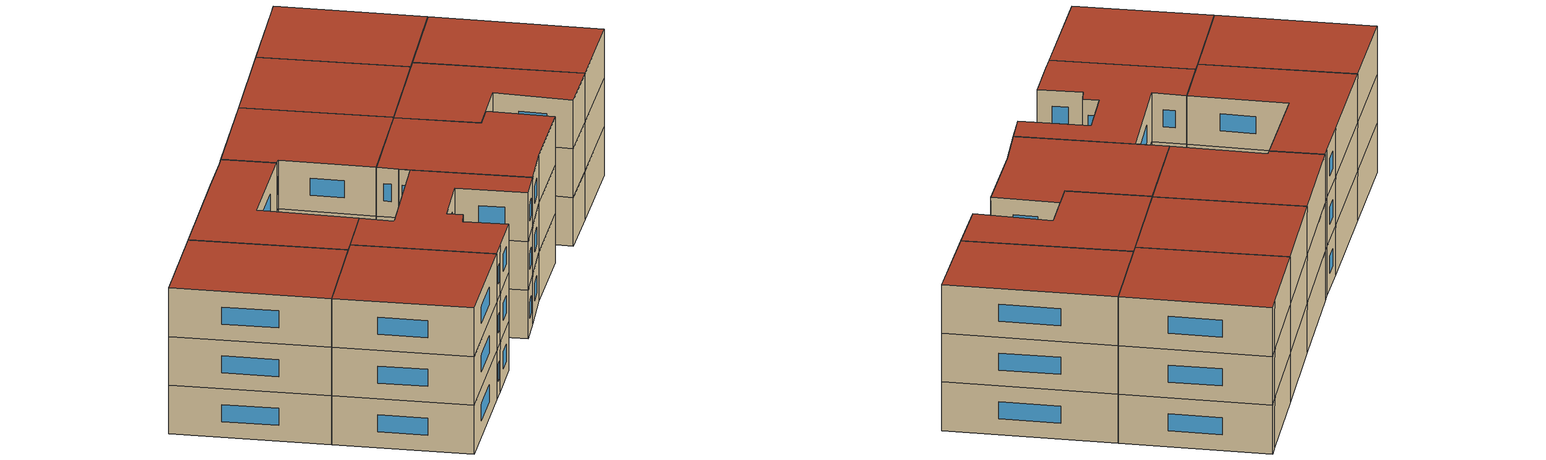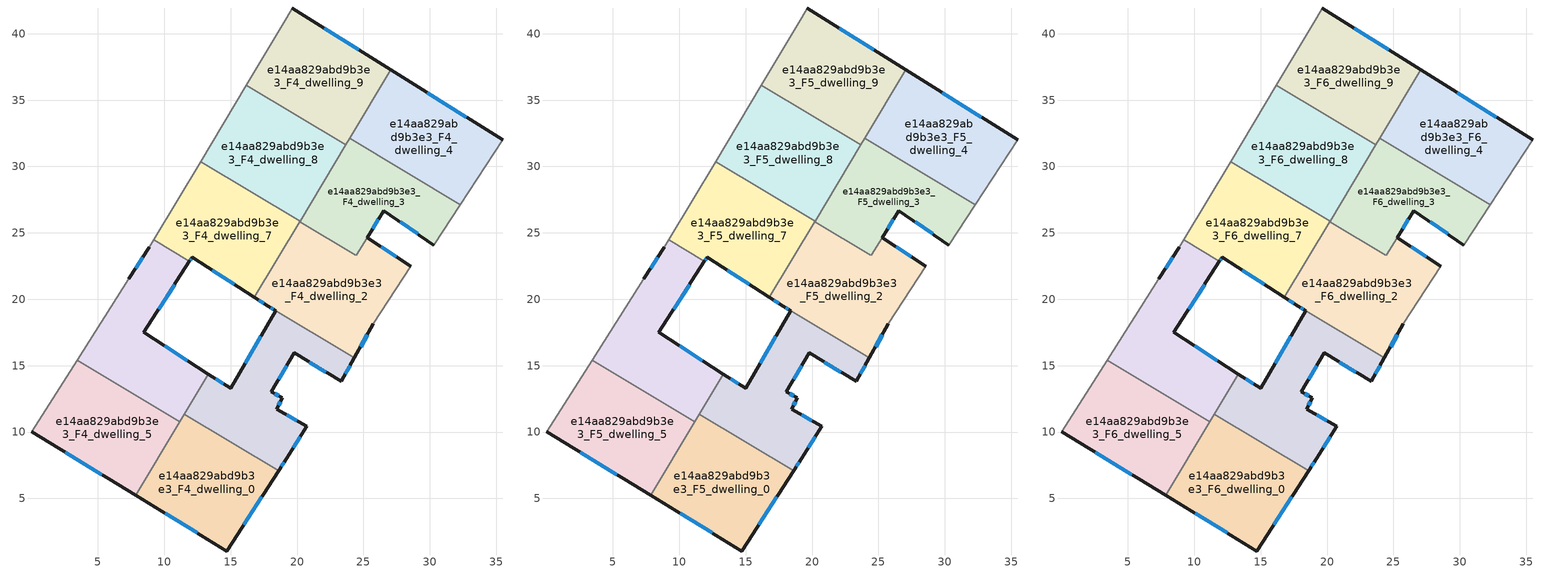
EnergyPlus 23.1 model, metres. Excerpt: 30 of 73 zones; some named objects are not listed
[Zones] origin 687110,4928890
e14aa829abd9b3e3_F4_dwelling_0
 floor to e14aa829abd9b3e3_F3_dwelling_0 (EU_floor_Construction): 18.62,7.1 14.7,1.04 7.85,5.23 11.52,11.35 z12
 wall outside (EU_wall_Construction): 7.85,5.23 14.7,1.04 18.62,7.1 z12:15
 wall to e14aa829abd9b3e3_F4_dwelling_1 (EU_wall_Construction): 18.62,7.1 11.52,11.35 z12:15
 wall to e14aa829abd9b3e3_F4_dwelling_5 (EU_wall_Construction): 11.17,10.78 7.85,5.23 z12:15
 wall to e14aa829abd9b3e3_F4_dwelling_6 (EU_wall_Construction): 11.52,11.35 11.17,10.78 z12:15
 window (EU_Window_Construction): 15.98,3.01 17.35,5.13 / 10.08,3.87 12.48,2.4 z12.98:14.02
e14aa829abd9b3e3_F4_dwelling_1
 floor to e14aa829abd9b3e3_F3_dwelling_1 (EU_floor_Construction): 24.32,15.59 23.32,13.81 19.78,15.96 18.06,13.04 18.89,12.58 18.47,11.72 20.72,10.43 19.22,8.04 18.62,7.1 11.52,11.35 13.32,14.36 14.99,13.28 18.39,19.12 17.85,19.47 z12
 wall outside (EU_wall_Construction): 18.62,7.1 19.22,8.04 20.72,10.43 18.47,11.72 18.89,12.58 18.06,13.04 19.78,15.96 23.32,13.81 24.32,15.59 / 17.85,19.47 18.39,19.12 14.99,13.28 13.32,14.36 z12:15
 wall to e14aa829abd9b3e3_F4_dwelling_2 (EU_wall_Construction): 24.32,15.59 17.85,19.47 z12:15
 wall to e14aa829abd9b3e3_F4_dwelling_6 (EU_wall_Construction): 13.32,14.36 11.52,11.35 z12:15
 window (EU_Window_Construction): 18.62,12.73 18.32,12.89 / 18.61,12 18.75,12.3 / 19.99,10.85 19.21,11.3 / 19.71,8.82 20.24,9.65 / 18.82,7.41 19.03,7.73 / 14.45,13.63 13.86,14.01 / 17.28,17.22 16.1,15.18 / 18.02,19.35 18.21,19.23 / 23.65,14.39 24,15.01 / 20.93,15.26 22.17,14.51 / 18.61,13.99 19.22,15.01 z12.98:14.02
e14aa829abd9b3e3_F4_dwelling_2
 floor to e14aa829abd9b3e3_F3_dwelling_2 (EU_floor_Construction): 28.56,22.49 25.74,18.15 24.32,15.59 17.85,19.47 16.79,20.15 20.2,25.84 24.44,23.3 25.28,24.64 z12
 wall outside (EU_wall_Construction): 28.56,22.49 25.28,24.64 / 24.32,15.59 25.74,18.15 / 16.79,20.15 17.85,19.47 z12:15
 wall adiabatic (EU_wall_Construction): 25.74,18.15 28.56,22.49 z12:15
 wall to e14aa829abd9b3e3_F4_dwelling_7 (EU_wall_Construction): 20.2,25.84 16.79,20.15 z12:15
 wall to e14aa829abd9b3e3_F4_dwelling_3 (EU_wall_Construction): 25.28,24.64 24.44,23.3 20.2,25.84 z12:15
 window (EU_Window_Construction): 27.49,23.19 26.34,23.94 / 24.78,16.42 25.28,17.32 / 17.13,19.93 17.5,19.69 z12.98:14.02
e14aa829abd9b3e3_F4_dwelling_3
 floor to e14aa829abd9b3e3_F3_dwelling_3 (EU_floor_Construction): 32.3,27.11 30.31,24.08 26.55,26.68 24.44,23.3 20.2,25.84 23.95,32.11 z12
 wall outside (EU_wall_Construction): 25.27,24.64 26.55,26.68 30.31,24.08 z12:15
 wall adiabatic (EU_wall_Construction): 30.31,24.08 32.3,27.11 z12:15
 wall to e14aa829abd9b3e3_F4_dwelling_8 (EU_wall_Construction): 23.66,31.63 20.22,25.88 z12:15
 wall to e14aa829abd9b3e3_F4_dwelling_4 (EU_wall_Construction): 32.3,27.11 23.95,32.11 z12:15
 wall to e14aa829abd9b3e3_F4_dwelling_7 (EU_wall_Construction): 20.22,25.88 20.2,25.84 z12:15
 wall to e14aa829abd9b3e3_F4_dwelling_9 (EU_wall_Construction): 23.95,32.11 23.66,31.63 z12:15
 window (EU_Window_Construction): 27.77,25.83 29.08,24.92 / 25.69,25.3 26.13,26.02 z12.98:14.02
e14aa829abd9b3e3_F4_dwelling_4
 floor to e14aa829abd9b3e3_F3_dwelling_4 (EU_floor_Construction): 35.51,32 32.3,27.11 23.95,32.11 27.06,37.29 z12
 wall outside (EU_wall_Construction): 35.51,32 27.06,37.29 z12:15
 wall adiabatic (EU_wall_Construction): 32.3,27.11 35.51,32 z12:15
 wall to e14aa829abd9b3e3_F4_dwelling_9 (EU_wall_Construction): 27.06,37.29 23.95,32.11 z12:15
 window (EU_Window_Construction): 32.76,33.72 29.81,35.57 z12.98:14.02
e14aa829abd9b3e3_F4_dwelling_5
 floor to e14aa829abd9b3e3_F3_dwelling_5 (EU_floor_Construction): 11.17,10.78 7.85,5.23 0.01,10.03 3.43,15.42 z12
 wall outside (EU_wall_Construction): 0.01,10.03 7.85,5.23 z12:15
 wall adiabatic (EU_wall_Construction): 3.43,15.42 0.01,10.03 z12:15
 wall to e14aa829abd9b3e3_F4_dwelling_6 (EU_wall_Construction): 11.17,10.78 3.43,15.42 z12:15
 window (EU_Window_Construction): 2.56,8.47 5.3,6.79 z12.98:14.02
e14aa829abd9b3e3_F4_dwelling_6
 floor to e14aa829abd9b3e3_F3_dwelling_6 (EU_floor_Construction): 11.9,22.84 8.45,17.51 13.32,14.36 11.17,10.78 3.43,15.42 7.33,21.55 8.86,23.92 9.19,24.46 z12
 wall outside (EU_wall_Construction): 13.32,14.36 8.45,17.51 11.9,22.84 / 8.86,23.92 7.33,21.55 z12:15
 wall to e14aa829abd9b3e3_F4_dwelling_7 (EU_wall_Construction): 11.9,22.84 9.19,24.46 z12:15
 wall adiabatic (EU_wall_Construction): 7.33,21.55 3.43,15.42 / 9.19,24.46 8.86,23.92 z12:15
 window (EU_Window_Construction): 9.57,19.24 10.78,21.11 / 11.74,15.39 10.04,16.49 / 8.37,23.15 7.83,22.32 z12.98:14.02
e14aa829abd9b3e3_F4_dwelling_7
 floor to e14aa829abd9b3e3_F3_dwelling_7 (EU_floor_Construction): 20.22,25.88 16.79,20.15 12.1,23.17 11.9,22.84 9.19,24.46 12.73,30.37 z12
 wall outside (EU_wall_Construction): 11.9,22.84 12.1,23.17 16.79,20.15 z12:15
 wall adiabatic (EU_wall_Construction): 12.73,30.37 9.19,24.46 z12:15
 wall to e14aa829abd9b3e3_F4_dwelling_8 (EU_wall_Construction): 20.22,25.88 12.73,30.37 z12:15
 window (EU_Window_Construction): 13.63,22.19 15.26,21.13 / 11.96,22.95 12.04,23.06 z12.98:14.02
e14aa829abd9b3e3_F4_dwelling_8
 floor to e14aa829abd9b3e3_F3_dwelling_8 (EU_floor_Construction): 23.66,31.63 20.22,25.88 12.73,30.37 16.17,36.12 z12
 wall adiabatic (EU_wall_Construction): 16.17,36.12 12.73,30.37 z12:15
 wall to e14aa829abd9b3e3_F4_dwelling_9 (EU_wall_Construction): 23.66,31.63 16.17,36.12 z12:15
e14aa829abd9b3e3_F4_dwelling_9
 floor to e14aa829abd9b3e3_F3_dwelling_9 (EU_floor_Construction): 27.06,37.29 23.66,31.63 16.17,36.12 19.2,41.2 19.66,41.94 z12
 wall outside (EU_wall_Construction): 27.06,37.29 19.66,41.94 z12:15
 wall adiabatic (EU_wall_Construction): 19.66,41.94 19.2,41.2 16.17,36.12 z12:15
 window (EU_Window_Construction): 24.65,38.8 22.06,40.43 z12.98:14.02
e14aa829abd9b3e3_F5_dwelling_0
 floor to e14aa829abd9b3e3_F4_dwelling_0 (EU_floor_Construction): 18.62,7.1 14.7,1.04 7.85,5.23 11.52,11.35 z15
 wall outside (EU_wall_Construction): 7.85,5.23 14.7,1.04 18.62,7.1 z15:18
 wall to e14aa829abd9b3e3_F5_dwelling_1 (EU_wall_Construction): 18.62,7.1 11.52,11.35 z15:18
 wall to e14aa829abd9b3e3_F5_dwelling_5 (EU_wall_Construction): 11.17,10.78 7.85,5.23 z15:18
 wall to e14aa829abd9b3e3_F5_dwelling_6 (EU_wall_Construction): 11.52,11.35 11.17,10.78 z15:18
 window (EU_Window_Construction): 15.98,3.01 17.35,5.13 / 10.08,3.87 12.48,2.4 z15.98:17.02
e14aa829abd9b3e3_F5_dwelling_1
 floor to e14aa829abd9b3e3_F4_dwelling_1 (EU_floor_Construction): 24.32,15.59 23.32,13.81 19.78,15.96 18.06,13.04 18.89,12.58 18.47,11.72 20.72,10.43 19.22,8.04 18.62,7.1 11.52,11.35 13.32,14.36 14.99,13.28 18.39,19.12 17.85,19.47 z15
 wall outside (EU_wall_Construction): 18.62,7.1 19.22,8.04 20.72,10.43 18.47,11.72 18.89,12.58 18.06,13.04 19.78,15.96 23.32,13.81 24.32,15.59 / 17.85,19.47 18.39,19.12 14.99,13.28 13.32,14.36 z15:18
 wall to e14aa829abd9b3e3_F5_dwelling_2 (EU_wall_Construction): 24.32,15.59 17.85,19.47 z15:18
 wall to e14aa829abd9b3e3_F5_dwelling_6 (EU_wall_Construction): 13.32,14.36 11.52,11.35 z15:18
 window (EU_Window_Construction): 18.62,12.73 18.32,12.89 / 18.61,12 18.75,12.3 / 19.99,10.85 19.21,11.3 / 19.71,8.82 20.24,9.65 / 18.82,7.41 19.03,7.73 / 14.45,13.63 13.86,14.01 / 17.28,17.22 16.1,15.18 / 18.02,19.35 18.21,19.23 / 23.65,14.39 24,15.01 / 20.93,15.26 22.17,14.51 / 18.61,13.99 19.22,15.01 z15.98:17.02
e14aa829abd9b3e3_F5_dwelling_2
 floor to e14aa829abd9b3e3_F4_dwelling_2 (EU_floor_Construction): 28.56,22.49 25.74,18.15 24.32,15.59 17.85,19.47 16.79,20.15 20.2,25.84 24.44,23.3 25.28,24.64 z15
 wall outside (EU_wall_Construction): 28.56,22.49 25.28,24.64 / 24.32,15.59 25.74,18.15 / 16.79,20.15 17.85,19.47 z15:18
 wall adiabatic (EU_wall_Construction): 25.74,18.15 28.56,22.49 z15:18
 wall to e14aa829abd9b3e3_F5_dwelling_7 (EU_wall_Construction): 20.2,25.84 16.79,20.15 z15:18
 wall to e14aa829abd9b3e3_F5_dwelling_3 (EU_wall_Construction): 25.28,24.64 24.44,23.3 20.2,25.84 z15:18
 window (EU_Window_Construction): 27.49,23.19 26.34,23.94 / 24.78,16.42 25.28,17.32 / 17.13,19.93 17.5,19.69 z15.98:17.02
e14aa829abd9b3e3_F5_dwelling_3
 floor to e14aa829abd9b3e3_F4_dwelling_3 (EU_floor_Construction): 32.3,27.11 30.31,24.08 26.55,26.68 24.44,23.3 20.2,25.84 23.95,32.11 z15
 wall outside (EU_wall_Construction): 25.27,24.64 26.55,26.68 30.31,24.08 z15:18
 wall adiabatic (EU_wall_Construction): 30.31,24.08 32.3,27.11 z15:18
 wall to e14aa829abd9b3e3_F5_dwelling_8 (EU_wall_Construction): 23.66,31.63 20.22,25.88 z15:18
 wall to e14aa829abd9b3e3_F5_dwelling_4 (EU_wall_Construction): 32.3,27.11 23.95,32.11 z15:18
 wall to e14aa829abd9b3e3_F5_dwelling_7 (EU_wall_Construction): 20.22,25.88 20.2,25.84 z15:18
 wall to e14aa829abd9b3e3_F5_dwelling_9 (EU_wall_Construction): 23.95,32.11 23.66,31.63 z15:18
 window (EU_Window_Construction): 27.77,25.83 29.08,24.92 / 25.69,25.3 26.13,26.02 z15.98:17.02
e14aa829abd9b3e3_F5_dwelling_4
 floor to e14aa829abd9b3e3_F4_dwelling_4 (EU_floor_Construction): 35.51,32 32.3,27.11 23.95,32.11 27.06,37.29 z15
 wall outside (EU_wall_Construction): 35.51,32 27.06,37.29 z15:18
 wall adiabatic (EU_wall_Construction): 32.3,27.11 35.51,32 z15:18
 wall to e14aa829abd9b3e3_F5_dwelling_9 (EU_wall_Construction): 27.06,37.29 23.95,32.11 z15:18
 window (EU_Window_Construction): 32.76,33.72 29.81,35.57 z15.98:17.02
e14aa829abd9b3e3_F5_dwelling_5
 floor to e14aa829abd9b3e3_F4_dwelling_5 (EU_floor_Construction): 11.17,10.78 7.85,5.23 0.01,10.03 3.43,15.42 z15
 wall outside (EU_wall_Construction): 0.01,10.03 7.85,5.23 z15:18
 wall adiabatic (EU_wall_Construction): 3.43,15.42 0.01,10.03 z15:18
 wall to e14aa829abd9b3e3_F5_dwelling_6 (EU_wall_Construction): 11.17,10.78 3.43,15.42 z15:18
 window (EU_Window_Construction): 2.56,8.47 5.3,6.79 z15.98:17.02
e14aa829abd9b3e3_F5_dwelling_6
 floor to e14aa829abd9b3e3_F4_dwelling_6 (EU_floor_Construction): 11.9,22.84 8.45,17.51 13.32,14.36 11.17,10.78 3.43,15.42 7.33,21.55 8.86,23.92 9.19,24.46 z15
 wall outside (EU_wall_Construction): 13.32,14.36 8.45,17.51 11.9,22.84 / 8.86,23.92 7.33,21.55 z15:18
 wall to e14aa829abd9b3e3_F5_dwelling_7 (EU_wall_Construction): 11.9,22.84 9.19,24.46 z15:18
 wall adiabatic (EU_wall_Construction): 7.33,21.55 3.43,15.42 / 9.19,24.46 8.86,23.92 z15:18
 window (EU_Window_Construction): 9.57,19.24 10.78,21.11 / 11.74,15.39 10.04,16.49 / 8.37,23.15 7.83,22.32 z15.98:17.02
e14aa829abd9b3e3_F5_dwelling_7
 floor to e14aa829abd9b3e3_F4_dwelling_7 (EU_floor_Construction): 20.22,25.88 16.79,20.15 12.1,23.17 11.9,22.84 9.19,24.46 12.73,30.37 z15
 wall outside (EU_wall_Construction): 11.9,22.84 12.1,23.17 16.79,20.15 z15:18
 wall adiabatic (EU_wall_Construction): 12.73,30.37 9.19,24.46 z15:18
 wall to e14aa829abd9b3e3_F5_dwelling_8 (EU_wall_Construction): 20.22,25.88 12.73,30.37 z15:18
 window (EU_Window_Construction): 13.63,22.19 15.26,21.13 / 11.96,22.95 12.04,23.06 z15.98:17.02
e14aa829abd9b3e3_F5_dwelling_8
 floor to e14aa829abd9b3e3_F4_dwelling_8 (EU_floor_Construction): 23.66,31.63 20.22,25.88 12.73,30.37 16.17,36.12 z15
 wall adiabatic (EU_wall_Construction): 16.17,36.12 12.73,30.37 z15:18
 wall to e14aa829abd9b3e3_F5_dwelling_9 (EU_wall_Construction): 23.66,31.63 16.17,36.12 z15:18
e14aa829abd9b3e3_F5_dwelling_9
 floor to e14aa829abd9b3e3_F4_dwelling_9 (EU_floor_Construction): 27.06,37.29 23.66,31.63 16.17,36.12 19.2,41.2 19.66,41.94 z15
 wall outside (EU_wall_Construction): 27.06,37.29 19.66,41.94 z15:18
 wall adiabatic (EU_wall_Construction): 19.66,41.94 19.2,41.2 16.17,36.12 z15:18
 window (EU_Window_Construction): 24.65,38.8 22.06,40.43 z15.98:17.02
e14aa829abd9b3e3_F6_dwelling_0
 floor to e14aa829abd9b3e3_F5_dwelling_0 (EU_floor_Construction): 18.62,7.1 14.7,1.04 7.85,5.23 11.52,11.35 z18
 wall outside (EU_wall_Construction): 7.85,5.23 14.7,1.04 18.62,7.1 z18:21
 wall to e14aa829abd9b3e3_F6_dwelling_1 (EU_wall_Construction): 18.62,7.1 11.52,11.35 z18:21
 wall to e14aa829abd9b3e3_F6_dwelling_5 (EU_wall_Construction): 11.17,10.78 7.85,5.23 z18:21
 wall to e14aa829abd9b3e3_F6_dwelling_6 (EU_wall_Construction): 11.52,11.35 11.17,10.78 z18:21
 window (EU_Window_Construction): 15.98,3.01 17.35,5.13 / 10.08,3.87 12.48,2.4 z18.98:20.02
 roof outside (EU_roof_Construction): 14.7,1.04 18.62,7.1 11.52,11.35 7.85,5.23 z21
e14aa829abd9b3e3_F6_dwelling_1
 floor to e14aa829abd9b3e3_F5_dwelling_1 (EU_floor_Construction): 24.32,15.59 23.32,13.81 19.78,15.96 18.06,13.04 18.89,12.58 18.47,11.72 20.72,10.43 19.22,8.04 18.62,7.1 11.52,11.35 13.32,14.36 14.99,13.28 18.39,19.12 17.85,19.47 z18
 wall outside (EU_wall_Construction): 18.62,7.1 19.22,8.04 20.72,10.43 18.47,11.72 18.89,12.58 18.06,13.04 19.78,15.96 23.32,13.81 24.32,15.59 / 17.85,19.47 18.39,19.12 14.99,13.28 13.32,14.36 z18:21
 wall to e14aa829abd9b3e3_F6_dwelling_2 (EU_wall_Construction): 24.32,15.59 17.85,19.47 z18:21
 wall to e14aa829abd9b3e3_F6_dwelling_6 (EU_wall_Construction): 13.32,14.36 11.52,11.35 z18:21
 window (EU_Window_Construction): 18.62,12.73 18.32,12.89 / 18.61,12 18.75,12.3 / 19.99,10.85 19.21,11.3 / 19.71,8.82 20.24,9.65 / 18.82,7.41 19.03,7.73 / 14.45,13.63 13.86,14.01 / 17.28,17.22 16.1,15.18 / 18.02,19.35 18.21,19.23 / 23.65,14.39 24,15.01 / 20.93,15.26 22.17,14.51 / 18.61,13.99 19.22,15.01 z18.98:20.02
 roof outside (EU_roof_Construction): 20.72,10.43 18.47,11.72 18.89,12.58 18.06,13.04 19.78,15.96 23.32,13.81 24.32,15.59 17.85,19.47 18.39,19.12 14.99,13.28 13.32,14.36 11.52,11.35 18.62,7.1 19.22,8.04 z21
e14aa829abd9b3e3_F6_dwelling_2
 floor to e14aa829abd9b3e3_F5_dwelling_2 (EU_floor_Construction): 28.56,22.49 25.74,18.15 24.32,15.59 17.85,19.47 16.79,20.15 20.2,25.84 24.44,23.3 25.28,24.64 z18
 wall outside (EU_wall_Construction): 28.56,22.49 25.28,24.64 / 24.32,15.59 25.74,18.15 / 16.79,20.15 17.85,19.47 z18:21
 wall adiabatic (EU_wall_Construction): 25.74,18.15 28.56,22.49 z18:21
 wall to e14aa829abd9b3e3_F6_dwelling_7 (EU_wall_Construction): 20.2,25.84 16.79,20.15 z18:21
 wall to e14aa829abd9b3e3_F6_dwelling_3 (EU_wall_Construction): 25.28,24.64 24.44,23.3 20.2,25.84 z18:21
 window (EU_Window_Construction): 27.49,23.19 26.34,23.94 / 24.78,16.42 25.28,17.32 / 17.13,19.93 17.5,19.69 z18.98:20.02
 roof outside (EU_roof_Construction): 25.74,18.15 28.56,22.49 25.28,24.64 24.44,23.3 20.2,25.84 16.79,20.15 17.85,19.47 24.32,15.59 z21
e14aa829abd9b3e3_F6_dwelling_3
 floor to e14aa829abd9b3e3_F5_dwelling_3 (EU_floor_Construction): 32.3,27.11 30.31,24.08 26.55,26.68 24.44,23.3 20.2,25.84 23.95,32.11 z18
 wall outside (EU_wall_Construction): 25.27,24.64 26.55,26.68 30.31,24.08 z18:21
 wall adiabatic (EU_wall_Construction): 30.31,24.08 32.3,27.11 z18:21
 wall to e14aa829abd9b3e3_F6_dwelling_8 (EU_wall_Construction): 23.66,31.63 20.22,25.88 z18:21
 wall to e14aa829abd9b3e3_F6_dwelling_4 (EU_wall_Construction): 32.3,27.11 23.95,32.11 z18:21
 wall to e14aa829abd9b3e3_F6_dwelling_7 (EU_wall_Construction): 20.22,25.88 20.2,25.84 z18:21
 wall to e14aa829abd9b3e3_F6_dwelling_9 (EU_wall_Construction): 23.95,32.11 23.66,31.63 z18:21
 window (EU_Window_Construction): 27.77,25.83 29.08,24.92 / 25.69,25.3 26.13,26.02 z18.98:20.02
 roof outside (EU_roof_Construction): 30.31,24.08 32.3,27.11 23.95,32.11 20.2,25.84 24.44,23.3 26.55,26.68 z21
e14aa829abd9b3e3_F6_dwelling_4
 floor to e14aa829abd9b3e3_F5_dwelling_4 (EU_floor_Construction): 35.51,32 32.3,27.11 23.95,32.11 27.06,37.29 z18
 wall outside (EU_wall_Construction): 35.51,32 27.06,37.29 z18:21
 wall adiabatic (EU_wall_Construction): 32.3,27.11 35.51,32 z18:21
 wall to e14aa829abd9b3e3_F6_dwelling_9 (EU_wall_Construction): 27.06,37.29 23.95,32.11 z18:21
 window (EU_Window_Construction): 32.76,33.72 29.81,35.57 z18.98:20.02
 roof outside (EU_roof_Construction): 32.3,27.11 35.51,32 27.06,37.29 23.95,32.11 z21
e14aa829abd9b3e3_F6_dwelling_5
 floor to e14aa829abd9b3e3_F5_dwelling_5 (EU_floor_Construction): 11.17,10.78 7.85,5.23 0.01,10.03 3.43,15.42 z18
 wall outside (EU_wall_Construction): 0.01,10.03 7.85,5.23 z18:21
 wall adiabatic (EU_wall_Construction): 3.43,15.42 0.01,10.03 z18:21
 wall to e14aa829abd9b3e3_F6_dwelling_6 (EU_wall_Construction): 11.17,10.78 3.43,15.42 z18:21
 window (EU_Window_Construction): 2.56,8.47 5.3,6.79 z18.98:20.02
 roof outside (EU_roof_Construction): 7.85,5.23 11.17,10.78 3.43,15.42 0.01,10.03 z21
e14aa829abd9b3e3_F6_dwelling_6
 floor to e14aa829abd9b3e3_F5_dwelling_6 (EU_floor_Construction): 11.9,22.84 8.45,17.51 13.32,14.36 11.17,10.78 3.43,15.42 7.33,21.55 8.86,23.92 9.19,24.46 z18
 wall outside (EU_wall_Construction): 13.32,14.36 8.45,17.51 11.9,22.84 / 8.86,23.92 7.33,21.55 z18:21
 wall to e14aa829abd9b3e3_F6_dwelling_7 (EU_wall_Construction): 11.9,22.84 9.19,24.46 z18:21
 wall adiabatic (EU_wall_Construction): 7.33,21.55 3.43,15.42 / 9.19,24.46 8.86,23.92 z18:21
 window (EU_Window_Construction): 9.57,19.24 10.78,21.11 / 11.74,15.39 10.04,16.49 / 8.37,23.15 7.83,22.32 z18.98:20.02
 roof outside (EU_roof_Construction): 11.17,10.78 13.32,14.36 8.45,17.51 11.9,22.84 9.19,24.46 8.86,23.92 7.33,21.55 3.43,15.42 z21
e14aa829abd9b3e3_F6_dwelling_7
 floor to e14aa829abd9b3e3_F5_dwelling_7 (EU_floor_Construction): 20.22,25.88 16.79,20.15 12.1,23.17 11.9,22.84 9.19,24.46 12.73,30.37 z18
 wall outside (EU_wall_Construction): 11.9,22.84 12.1,23.17 16.79,20.15 z18:21
 wall adiabatic (EU_wall_Construction): 12.73,30.37 9.19,24.46 z18:21
 wall to e14aa829abd9b3e3_F6_dwelling_8 (EU_wall_Construction): 20.22,25.88 12.73,30.37 z18:21
 window (EU_Window_Construction): 13.63,22.19 15.26,21.13 / 11.96,22.95 12.04,23.06 z18.98:20.02
 roof outside (EU_roof_Construction): 16.79,20.15 20.22,25.88 12.73,30.37 9.19,24.46 11.9,22.84 12.1,23.17 z21
e14aa829abd9b3e3_F6_dwelling_8
 floor to e14aa829abd9b3e3_F5_dwelling_8 (EU_floor_Construction): 23.66,31.63 20.22,25.88 12.73,30.37 16.17,36.12 z18
 wall adiabatic (EU_wall_Construction): 16.17,36.12 12.73,30.37 z18:21
 wall to e14aa829abd9b3e3_F6_dwelling_9 (EU_wall_Construction): 23.66,31.63 16.17,36.12 z18:21
 roof outside (EU_roof_Construction): 20.22,25.88 23.66,31.63 16.17,36.12 12.73,30.37 z21
e14aa829abd9b3e3_F6_dwelling_9
 floor to e14aa829abd9b3e3_F5_dwelling_9 (EU_floor_Construction): 27.06,37.29 23.66,31.63 16.17,36.12 19.2,41.2 19.66,41.94 z18
 wall outside (EU_wall_Construction): 27.06,37.29 19.66,41.94 z18:21
 wall adiabatic (EU_wall_Construction): 19.66,41.94 19.2,41.2 16.17,36.12 z18:21
 window (EU_Window_Construction): 24.65,38.8 22.06,40.43 z18.98:20.02
 roof outside (EU_roof_Construction): 23.66,31.63 27.06,37.29 19.66,41.94 19.2,41.2 16.17,36.12 z21
[Building]
EU S2 Campaign: North Axis=0; Terrain=City; Solar Distribution=FullExterior
[Site:Location]
Bologna: Latitude=44.5; Longitude=11.25; Time Zone=1; Elevation=37
[SizingPeriod:WeatherFileDays]
AnnualSizingPeriod: Begin Month=1; Begin Day of Month=1; End Month=12; End Day of Month=31; Day of Week for Start Day=Monday; Use Weather File Daylight Saving Period=No; Use Weather File Rain and Snow Indicators=No
[MATERIAL]
EU_InternalMass_Material: Roughness=MediumRough; Thickness=0.1; Conductivity=1; Density=1800; Specific Heat=900; Thermal Absorptance=0.9; Solar Absorptance=0.7; Visible Absorptance=0.7
[MATERIAL:NOMASS] Roughness=MediumRough; Thermal Absorptance=0.9; Solar Absorptance=0.7; Visible Absorptance=0.7
Name | Thermal Resistance
EU_wall_NoMass | 0.905828
EU_roof_NoMass | 0.37593
EU_floor_NoMass | 0.67114
[WINDOWMATERIAL:SIMPLEGLAZINGSYSTEM]
EU_Window_SimpleGlazing: UFactor=4.52486; Solar Heat Gain Coefficient=0.85; Visible Transmittance=0.85
[CONSTRUCTION]
EU_wall_Construction: EU_wall_NoMass
EU_roof_Construction: EU_roof_NoMass
EU_floor_Construction: EU_floor_NoMass
EU_Window_Construction: EU_Window_SimpleGlazing
EU_InternalMass_Construction: EU_InternalMass_Material
[ZONE] Type=1; Multiplier=1; Ceiling Height=autocalculate; Floor Area=autocalculate; Part of Total Floor Area=Yes
Name | Volume
e14aa829abd9b3e3_F4_dwelling_0; e14aa829abd9b3e3_F5_dwelling_0; e14aa829abd9b3e3_F6_dwelling_0 | 175.54
e14aa829abd9b3e3_F4_dwelling_1; e14aa829abd9b3e3_F5_dwelling_1; e14aa829abd9b3e3_F6_dwelling_1 | 175.546
e14aa829abd9b3e3_F4_dwelling_2; e14aa829abd9b3e3_F5_dwelling_2; e14aa829abd9b3e3_F6_dwelling_2 | 193.157
e14aa829abd9b3e3_F4_dwelling_3; e14aa829abd9b3e3_F5_dwelling_3; e14aa829abd9b3e3_F6_dwelling_3 | 157.912
e14aa829abd9b3e3_F4_dwelling_4; e14aa829abd9b3e3_F5_dwelling_4; e14aa829abd9b3e3_F6_dwelling_4 | 175.564
e14aa829abd9b3e3_F4_dwelling_5; e14aa829abd9b3e3_F5_dwelling_5; e14aa829abd9b3e3_F6_dwelling_5 | 175.566
e14aa829abd9b3e3_F4_dwelling_6; e14aa829abd9b3e3_F5_dwelling_6; e14aa829abd9b3e3_F6_dwelling_6 | 175.549
e14aa829abd9b3e3_F4_dwelling_7; e14aa829abd9b3e3_F5_dwelling_7; e14aa829abd9b3e3_F6_dwelling_7 | 175.528
e14aa829abd9b3e3_F4_dwelling_8; e14aa829abd9b3e3_F5_dwelling_8; e14aa829abd9b3e3_F6_dwelling_8 | 175.545
e14aa829abd9b3e3_F4_dwelling_9; e14aa829abd9b3e3_F5_dwelling_9; e14aa829abd9b3e3_F6_dwelling_9 | 175.55
[INTERNALMASS] Construction=EU_InternalMass_Construction
Name | Zone or ZoneList | Surface Area
e14aa829abd9b3e3_F4_dwelling_0_EU_InternalMass | e14aa829abd9b3e3_F4_dwelling_0 | 58.5136
e14aa829abd9b3e3_F4_dwelling_1_EU_InternalMass | e14aa829abd9b3e3_F4_dwelling_1 | 58.5161
e14aa829abd9b3e3_F4_dwelling_2_EU_InternalMass | e14aa829abd9b3e3_F4_dwelling_2 | 64.387
e14aa829abd9b3e3_F4_dwelling_3_EU_InternalMass | e14aa829abd9b3e3_F4_dwelling_3 | 52.6486
e14aa829abd9b3e3_F4_dwelling_4_EU_InternalMass | e14aa829abd9b3e3_F4_dwelling_4 | 58.5211
e14aa829abd9b3e3_F4_dwelling_5_EU_InternalMass | e14aa829abd9b3e3_F4_dwelling_5 | 58.522
e14aa829abd9b3e3_F4_dwelling_6_EU_InternalMass | e14aa829abd9b3e3_F4_dwelling_6 | 58.516
e14aa829abd9b3e3_F4_dwelling_7_EU_InternalMass | e14aa829abd9b3e3_F4_dwelling_7 | 58.5093
e14aa829abd9b3e3_F4_dwelling_8_EU_InternalMass | e14aa829abd9b3e3_F4_dwelling_8 | 58.515
e14aa829abd9b3e3_F4_dwelling_9_EU_InternalMass | e14aa829abd9b3e3_F4_dwelling_9 | 58.5166
e14aa829abd9b3e3_F5_dwelling_0_EU_InternalMass | e14aa829abd9b3e3_F5_dwelling_0 | 58.5136
e14aa829abd9b3e3_F5_dwelling_1_EU_InternalMass | e14aa829abd9b3e3_F5_dwelling_1 | 58.5161
e14aa829abd9b3e3_F5_dwelling_2_EU_InternalMass | e14aa829abd9b3e3_F5_dwelling_2 | 64.387
e14aa829abd9b3e3_F5_dwelling_3_EU_InternalMass | e14aa829abd9b3e3_F5_dwelling_3 | 52.6486
e14aa829abd9b3e3_F5_dwelling_4_EU_InternalMass | e14aa829abd9b3e3_F5_dwelling_4 | 58.5211
e14aa829abd9b3e3_F5_dwelling_5_EU_InternalMass | e14aa829abd9b3e3_F5_dwelling_5 | 58.522
e14aa829abd9b3e3_F5_dwelling_6_EU_InternalMass | e14aa829abd9b3e3_F5_dwelling_6 | 58.516
e14aa829abd9b3e3_F5_dwelling_7_EU_InternalMass | e14aa829abd9b3e3_F5_dwelling_7 | 58.5093
e14aa829abd9b3e3_F5_dwelling_8_EU_InternalMass | e14aa829abd9b3e3_F5_dwelling_8 | 58.515
e14aa829abd9b3e3_F5_dwelling_9_EU_InternalMass | e14aa829abd9b3e3_F5_dwelling_9 | 58.5166
e14aa829abd9b3e3_F6_dwelling_0_EU_InternalMass | e14aa829abd9b3e3_F6_dwelling_0 | 58.5136
e14aa829abd9b3e3_F6_dwelling_1_EU_InternalMass | e14aa829abd9b3e3_F6_dwelling_1 | 58.5161
e14aa829abd9b3e3_F6_dwelling_2_EU_InternalMass | e14aa829abd9b3e3_F6_dwelling_2 | 64.387
e14aa829abd9b3e3_F6_dwelling_3_EU_InternalMass | e14aa829abd9b3e3_F6_dwelling_3 | 52.6486
e14aa829abd9b3e3_F6_dwelling_4_EU_InternalMass | e14aa829abd9b3e3_F6_dwelling_4 | 58.5211
e14aa829abd9b3e3_F6_dwelling_5_EU_InternalMass | e14aa829abd9b3e3_F6_dwelling_5 | 58.522
e14aa829abd9b3e3_F6_dwelling_6_EU_InternalMass | e14aa829abd9b3e3_F6_dwelling_6 | 58.516
e14aa829abd9b3e3_F6_dwelling_7_EU_InternalMass | e14aa829abd9b3e3_F6_dwelling_7 | 58.5093
e14aa829abd9b3e3_F6_dwelling_8_EU_InternalMass | e14aa829abd9b3e3_F6_dwelling_8 | 58.515
e14aa829abd9b3e3_F6_dwelling_9_EU_InternalMass | e14aa829abd9b3e3_F6_dwelling_9 | 58.5166
[OTHEREQUIPMENT] Fuel Type=Electricity; Design Level Calculation Method=Watts/Area; Power per Zone Floor Area=1; Fraction Latent=0; Fraction Radiant=0; Fraction Lost=0; Carbon Dioxide Generation Rate=0; EndUse Subcategory=EU_Step8_InternalGains
Name | Zone or ZoneList or Space or SpaceList | Schedule
EU_Step8_InternalGain_e14aa829abd9b3e3_F4_dwelling_0_f000 | e14aa829abd9b3e3_F4_dwelling_0 | EU_Step8_GainSchedule_e14aa829abd9b3e3_F4_dwelling_0_f000
EU_Step8_InternalGain_e14aa829abd9b3e3_F4_dwelling_1_f000 | e14aa829abd9b3e3_F4_dwelling_1 | EU_Step8_GainSchedule_e14aa829abd9b3e3_F4_dwelling_1_f000
EU_Step8_InternalGain_e14aa829abd9b3e3_F4_dwelling_2_f000 | e14aa829abd9b3e3_F4_dwelling_2 | EU_Step8_GainSchedule_e14aa829abd9b3e3_F4_dwelling_2_f000
EU_Step8_InternalGain_e14aa829abd9b3e3_F4_dwelling_3_f000 | e14aa829abd9b3e3_F4_dwelling_3 | EU_Step8_GainSchedule_e14aa829abd9b3e3_F4_dwelling_3_f000
EU_Step8_InternalGain_e14aa829abd9b3e3_F4_dwelling_4_f000 | e14aa829abd9b3e3_F4_dwelling_4 | EU_Step8_GainSchedule_e14aa829abd9b3e3_F4_dwelling_4_f000
EU_Step8_InternalGain_e14aa829abd9b3e3_F4_dwelling_5_f000 | e14aa829abd9b3e3_F4_dwelling_5 | EU_Step8_GainSchedule_e14aa829abd9b3e3_F4_dwelling_5_f000
EU_Step8_InternalGain_e14aa829abd9b3e3_F4_dwelling_6_f000 | e14aa829abd9b3e3_F4_dwelling_6 | EU_Step8_GainSchedule_e14aa829abd9b3e3_F4_dwelling_6_f000
EU_Step8_InternalGain_e14aa829abd9b3e3_F4_dwelling_7_f000 | e14aa829abd9b3e3_F4_dwelling_7 | EU_Step8_GainSchedule_e14aa829abd9b3e3_F4_dwelling_7_f000
EU_Step8_InternalGain_e14aa829abd9b3e3_F4_dwelling_8_f000 | e14aa829abd9b3e3_F4_dwelling_8 | EU_Step8_GainSchedule_e14aa829abd9b3e3_F4_dwelling_8_f000
EU_Step8_InternalGain_e14aa829abd9b3e3_F4_dwelling_9_f000 | e14aa829abd9b3e3_F4_dwelling_9 | EU_Step8_GainSchedule_e14aa829abd9b3e3_F4_dwelling_9_f000
EU_Step8_InternalGain_e14aa829abd9b3e3_F5_dwelling_0_f000 | e14aa829abd9b3e3_F5_dwelling_0 | EU_Step8_GainSchedule_e14aa829abd9b3e3_F5_dwelling_0_f000
EU_Step8_InternalGain_e14aa829abd9b3e3_F5_dwelling_1_f000 | e14aa829abd9b3e3_F5_dwelling_1 | EU_Step8_GainSchedule_e14aa829abd9b3e3_F5_dwelling_1_f000
EU_Step8_InternalGain_e14aa829abd9b3e3_F5_dwelling_2_f000 | e14aa829abd9b3e3_F5_dwelling_2 | EU_Step8_GainSchedule_e14aa829abd9b3e3_F5_dwelling_2_f000
EU_Step8_InternalGain_e14aa829abd9b3e3_F5_dwelling_3_f000 | e14aa829abd9b3e3_F5_dwelling_3 | EU_Step8_GainSchedule_e14aa829abd9b3e3_F5_dwelling_3_f000
EU_Step8_InternalGain_e14aa829abd9b3e3_F5_dwelling_4_f000 | e14aa829abd9b3e3_F5_dwelling_4 | EU_Step8_GainSchedule_e14aa829abd9b3e3_F5_dwelling_4_f000
EU_Step8_InternalGain_e14aa829abd9b3e3_F5_dwelling_5_f000 | e14aa829abd9b3e3_F5_dwelling_5 | EU_Step8_GainSchedule_e14aa829abd9b3e3_F5_dwelling_5_f000
EU_Step8_InternalGain_e14aa829abd9b3e3_F5_dwelling_6_f000 | e14aa829abd9b3e3_F5_dwelling_6 | EU_Step8_GainSchedule_e14aa829abd9b3e3_F5_dwelling_6_f000
EU_Step8_InternalGain_e14aa829abd9b3e3_F5_dwelling_7_f000 | e14aa829abd9b3e3_F5_dwelling_7 | EU_Step8_GainSchedule_e14aa829abd9b3e3_F5_dwelling_7_f000
EU_Step8_InternalGain_e14aa829abd9b3e3_F5_dwelling_8_f000 | e14aa829abd9b3e3_F5_dwelling_8 | EU_Step8_GainSchedule_e14aa829abd9b3e3_F5_dwelling_8_f000
EU_Step8_InternalGain_e14aa829abd9b3e3_F5_dwelling_9_f000 | e14aa829abd9b3e3_F5_dwelling_9 | EU_Step8_GainSchedule_e14aa829abd9b3e3_F5_dwelling_9_f000
EU_Step8_InternalGain_e14aa829abd9b3e3_F6_dwelling_0_f000 | e14aa829abd9b3e3_F6_dwelling_0 | EU_Step8_GainSchedule_e14aa829abd9b3e3_F6_dwelling_0_f000
EU_Step8_InternalGain_e14aa829abd9b3e3_F6_dwelling_1_f000 | e14aa829abd9b3e3_F6_dwelling_1 | EU_Step8_GainSchedule_e14aa829abd9b3e3_F6_dwelling_1_f000
EU_Step8_InternalGain_e14aa829abd9b3e3_F6_dwelling_2_f000 | e14aa829abd9b3e3_F6_dwelling_2 | EU_Step8_GainSchedule_e14aa829abd9b3e3_F6_dwelling_2_f000
EU_Step8_InternalGain_e14aa829abd9b3e3_F6_dwelling_3_f000 | e14aa829abd9b3e3_F6_dwelling_3 | EU_Step8_GainSchedule_e14aa829abd9b3e3_F6_dwelling_3_f000
EU_Step8_InternalGain_e14aa829abd9b3e3_F6_dwelling_4_f000 | e14aa829abd9b3e3_F6_dwelling_4 | EU_Step8_GainSchedule_e14aa829abd9b3e3_F6_dwelling_4_f000
EU_Step8_InternalGain_e14aa829abd9b3e3_F6_dwelling_5_f000 | e14aa829abd9b3e3_F6_dwelling_5 | EU_Step8_GainSchedule_e14aa829abd9b3e3_F6_dwelling_5_f000
EU_Step8_InternalGain_e14aa829abd9b3e3_F6_dwelling_6_f000 | e14aa829abd9b3e3_F6_dwelling_6 | EU_Step8_GainSchedule_e14aa829abd9b3e3_F6_dwelling_6_f000
EU_Step8_InternalGain_e14aa829abd9b3e3_F6_dwelling_7_f000 | e14aa829abd9b3e3_F6_dwelling_7 | EU_Step8_GainSchedule_e14aa829abd9b3e3_F6_dwelling_7_f000
EU_Step8_InternalGain_e14aa829abd9b3e3_F6_dwelling_8_f000 | e14aa829abd9b3e3_F6_dwelling_8 | EU_Step8_GainSchedule_e14aa829abd9b3e3_F6_dwelling_8_f000
EU_Step8_InternalGain_e14aa829abd9b3e3_F6_dwelling_9_f000 | e14aa829abd9b3e3_F6_dwelling_9 | EU_Step8_GainSchedule_e14aa829abd9b3e3_F6_dwelling_9_f000
[ZONEVENTILATION:DESIGNFLOWRATE] Schedule=EU_AlwaysOn; Design Flow Rate Calculation Method=AirChanges/Hour; Air Changes per Hour=0.73129; Ventilation Type=Natural; Fan Pressure Rise=0; Fan Total Efficiency=1; Constant Term Coefficient=1; Temperature Term Coefficient=0; Velocity Term Coefficient=0; Velocity Squared Term Coefficient=0; Minimum Indoor Temperature=-100; Maximum Indoor Temperature=100; Delta Temperature=-100; Minimum Outdoor Temperature=-100; Maximum Outdoor Temperature=100; Maximum Wind Speed=40
Name | Zone or ZoneList or Space or SpaceList
EU_ConstantAir_e14aa829abd9b3e3_F4_dwelling_0 | e14aa829abd9b3e3_F4_dwelling_0
EU_ConstantAir_e14aa829abd9b3e3_F4_dwelling_1 | e14aa829abd9b3e3_F4_dwelling_1
EU_ConstantAir_e14aa829abd9b3e3_F4_dwelling_2 | e14aa829abd9b3e3_F4_dwelling_2
EU_ConstantAir_e14aa829abd9b3e3_F4_dwelling_3 | e14aa829abd9b3e3_F4_dwelling_3
EU_ConstantAir_e14aa829abd9b3e3_F4_dwelling_4 | e14aa829abd9b3e3_F4_dwelling_4
EU_ConstantAir_e14aa829abd9b3e3_F4_dwelling_5 | e14aa829abd9b3e3_F4_dwelling_5
EU_ConstantAir_e14aa829abd9b3e3_F4_dwelling_6 | e14aa829abd9b3e3_F4_dwelling_6
EU_ConstantAir_e14aa829abd9b3e3_F4_dwelling_7 | e14aa829abd9b3e3_F4_dwelling_7
EU_ConstantAir_e14aa829abd9b3e3_F4_dwelling_8 | e14aa829abd9b3e3_F4_dwelling_8
EU_ConstantAir_e14aa829abd9b3e3_F4_dwelling_9 | e14aa829abd9b3e3_F4_dwelling_9
EU_ConstantAir_e14aa829abd9b3e3_F5_dwelling_0 | e14aa829abd9b3e3_F5_dwelling_0
EU_ConstantAir_e14aa829abd9b3e3_F5_dwelling_1 | e14aa829abd9b3e3_F5_dwelling_1
EU_ConstantAir_e14aa829abd9b3e3_F5_dwelling_2 | e14aa829abd9b3e3_F5_dwelling_2
EU_ConstantAir_e14aa829abd9b3e3_F5_dwelling_3 | e14aa829abd9b3e3_F5_dwelling_3
EU_ConstantAir_e14aa829abd9b3e3_F5_dwelling_4 | e14aa829abd9b3e3_F5_dwelling_4
EU_ConstantAir_e14aa829abd9b3e3_F5_dwelling_5 | e14aa829abd9b3e3_F5_dwelling_5
EU_ConstantAir_e14aa829abd9b3e3_F5_dwelling_6 | e14aa829abd9b3e3_F5_dwelling_6
EU_ConstantAir_e14aa829abd9b3e3_F5_dwelling_7 | e14aa829abd9b3e3_F5_dwelling_7
EU_ConstantAir_e14aa829abd9b3e3_F5_dwelling_8 | e14aa829abd9b3e3_F5_dwelling_8
EU_ConstantAir_e14aa829abd9b3e3_F5_dwelling_9 | e14aa829abd9b3e3_F5_dwelling_9
EU_ConstantAir_e14aa829abd9b3e3_F6_dwelling_0 | e14aa829abd9b3e3_F6_dwelling_0
EU_ConstantAir_e14aa829abd9b3e3_F6_dwelling_1 | e14aa829abd9b3e3_F6_dwelling_1
EU_ConstantAir_e14aa829abd9b3e3_F6_dwelling_2 | e14aa829abd9b3e3_F6_dwelling_2
EU_ConstantAir_e14aa829abd9b3e3_F6_dwelling_3 | e14aa829abd9b3e3_F6_dwelling_3
EU_ConstantAir_e14aa829abd9b3e3_F6_dwelling_4 | e14aa829abd9b3e3_F6_dwelling_4
EU_ConstantAir_e14aa829abd9b3e3_F6_dwelling_5 | e14aa829abd9b3e3_F6_dwelling_5
EU_ConstantAir_e14aa829abd9b3e3_F6_dwelling_6 | e14aa829abd9b3e3_F6_dwelling_6
EU_ConstantAir_e14aa829abd9b3e3_F6_dwelling_7 | e14aa829abd9b3e3_F6_dwelling_7
EU_ConstantAir_e14aa829abd9b3e3_F6_dwelling_8 | e14aa829abd9b3e3_F6_dwelling_8
EU_ConstantAir_e14aa829abd9b3e3_F6_dwelling_9 | e14aa829abd9b3e3_F6_dwelling_9
[HVACTEMPLATE:ZONE:IDEALLOADSAIRSYSTEM] System Availability Schedule=EU_AlwaysOn; Maximum Heating Supply Air Temperature=50; Minimum Cooling Supply Air Temperature=13; Maximum Heating Supply Air Humidity Ratio=0.0156; Minimum Cooling Supply Air Humidity Ratio=0.0077; Heating Limit=NoLimit; Cooling Limit=NoLimit; Heating Availability Schedule=EU_AlwaysOn; Cooling Availability Schedule=EU_CoolingOff; Dehumidification Control Type=ConstantSensibleHeatRatio; Cooling Sensible Heat Ratio=0.7; Dehumidification Setpoint=60; Humidification Control Type=None; Humidification Setpoint=30; Outdoor Air Method=None; Outdoor Air Flow Rate per Person=0.00944; Outdoor Air Flow Rate per Zone Floor Area=0; Outdoor Air Flow Rate per Zone=0; Demand Controlled Ventilation Type=None; Outdoor Air Economizer Type=NoEconomizer; Heat Recovery Type=None; Sensible Heat Recovery Effectiveness=0.7; Latent Heat Recovery Effectiveness=0.65
Name | Template Thermostat
e14aa829abd9b3e3_F4_dwelling_0 | EU_HeatOnly_e14aa829abd9b3e3_F4_dwelling_0
e14aa829abd9b3e3_F4_dwelling_1 | EU_HeatOnly_e14aa829abd9b3e3_F4_dwelling_1
e14aa829abd9b3e3_F4_dwelling_2 | EU_HeatOnly_e14aa829abd9b3e3_F4_dwelling_2
e14aa829abd9b3e3_F4_dwelling_3 | EU_HeatOnly_e14aa829abd9b3e3_F4_dwelling_3
e14aa829abd9b3e3_F4_dwelling_4 | EU_HeatOnly_e14aa829abd9b3e3_F4_dwelling_4
e14aa829abd9b3e3_F4_dwelling_5 | EU_HeatOnly_e14aa829abd9b3e3_F4_dwelling_5
e14aa829abd9b3e3_F4_dwelling_6 | EU_HeatOnly_e14aa829abd9b3e3_F4_dwelling_6
e14aa829abd9b3e3_F4_dwelling_7 | EU_HeatOnly_e14aa829abd9b3e3_F4_dwelling_7
e14aa829abd9b3e3_F4_dwelling_8 | EU_HeatOnly_e14aa829abd9b3e3_F4_dwelling_8
e14aa829abd9b3e3_F4_dwelling_9 | EU_HeatOnly_e14aa829abd9b3e3_F4_dwelling_9
e14aa829abd9b3e3_F5_dwelling_0 | EU_HeatOnly_e14aa829abd9b3e3_F5_dwelling_0
e14aa829abd9b3e3_F5_dwelling_1 | EU_HeatOnly_e14aa829abd9b3e3_F5_dwelling_1
e14aa829abd9b3e3_F5_dwelling_2 | EU_HeatOnly_e14aa829abd9b3e3_F5_dwelling_2
e14aa829abd9b3e3_F5_dwelling_3 | EU_HeatOnly_e14aa829abd9b3e3_F5_dwelling_3
e14aa829abd9b3e3_F5_dwelling_4 | EU_HeatOnly_e14aa829abd9b3e3_F5_dwelling_4
e14aa829abd9b3e3_F5_dwelling_5 | EU_HeatOnly_e14aa829abd9b3e3_F5_dwelling_5
e14aa829abd9b3e3_F5_dwelling_6 | EU_HeatOnly_e14aa829abd9b3e3_F5_dwelling_6
e14aa829abd9b3e3_F5_dwelling_7 | EU_HeatOnly_e14aa829abd9b3e3_F5_dwelling_7
e14aa829abd9b3e3_F5_dwelling_8 | EU_HeatOnly_e14aa829abd9b3e3_F5_dwelling_8
e14aa829abd9b3e3_F5_dwelling_9 | EU_HeatOnly_e14aa829abd9b3e3_F5_dwelling_9
e14aa829abd9b3e3_F6_dwelling_0 | EU_HeatOnly_e14aa829abd9b3e3_F6_dwelling_0
e14aa829abd9b3e3_F6_dwelling_1 | EU_HeatOnly_e14aa829abd9b3e3_F6_dwelling_1
e14aa829abd9b3e3_F6_dwelling_2 | EU_HeatOnly_e14aa829abd9b3e3_F6_dwelling_2
e14aa829abd9b3e3_F6_dwelling_3 | EU_HeatOnly_e14aa829abd9b3e3_F6_dwelling_3
e14aa829abd9b3e3_F6_dwelling_4 | EU_HeatOnly_e14aa829abd9b3e3_F6_dwelling_4
e14aa829abd9b3e3_F6_dwelling_5 | EU_HeatOnly_e14aa829abd9b3e3_F6_dwelling_5
e14aa829abd9b3e3_F6_dwelling_6 | EU_HeatOnly_e14aa829abd9b3e3_F6_dwelling_6
e14aa829abd9b3e3_F6_dwelling_7 | EU_HeatOnly_e14aa829abd9b3e3_F6_dwelling_7
e14aa829abd9b3e3_F6_dwelling_8 | EU_HeatOnly_e14aa829abd9b3e3_F6_dwelling_8
e14aa829abd9b3e3_F6_dwelling_9 | EU_HeatOnly_e14aa829abd9b3e3_F6_dwelling_9
[SIZING:ZONE] Zone Cooling Design Supply Air Temperature Input Method=SupplyAirTemperature; Zone Cooling Design Supply Air Temperature=13; Zone Heating Design Supply Air Temperature Input Method=SupplyAirTemperature; Zone Heating Design Supply Air Temperature=50; Zone Cooling Design Supply Air Humidity Ratio=0.008; Zone Heating Design Supply Air Humidity Ratio=0.008; Cooling Design Air Flow Method=DesignDay; Cooling Design Air Flow Rate=0; Cooling Minimum Air Flow per Zone Floor Area=0.000762; Cooling Minimum Air Flow=0; Cooling Minimum Air Flow Fraction=0.2; Heating Design Air Flow Method=DesignDay; Heating Design Air Flow Rate=0; Heating Maximum Air Flow per Zone Floor Area=0.002032; Heating Maximum Air Flow=0.141576; Heating Maximum Air Flow Fraction=0.3; Account for Dedicated Outdoor Air System=No; Dedicated Outdoor Air System Control Strategy=NeutralSupplyAir; Dedicated Outdoor Air Low Setpoint Temperature for Design=autosize; Dedicated Outdoor Air High Setpoint Temperature for Design=autosize; Zone Load Sizing Method=Sensible Load Only No Latent Load; Zone Latent Cooling Design Supply Air Humidity Ratio Input Method=HumidityRatioDifference; Zone Cooling Design Supply Air Humidity Ratio Difference=0.005; Zone Latent Heating Design Supply Air Humidity Ratio Input Method=HumidityRatioDifference; Zone Humidification Design Supply Air Humidity Ratio Difference=0.005
e14aa829abd9b3e3_F4_dwelling_0; e14aa829abd9b3e3_F4_dwelling_1; e14aa829abd9b3e3_F4_dwelling_2; e14aa829abd9b3e3_F4_dwelling_3; e14aa829abd9b3e3_F4_dwelling_4; e14aa829abd9b3e3_F4_dwelling_5; e14aa829abd9b3e3_F4_dwelling_6; e14aa829abd9b3e3_F4_dwelling_7; e14aa829abd9b3e3_F4_dwelling_8; e14aa829abd9b3e3_F4_dwelling_9; e14aa829abd9b3e3_F5_dwelling_0; e14aa829abd9b3e3_F5_dwelling_1; e14aa829abd9b3e3_F5_dwelling_2; e14aa829abd9b3e3_F5_dwelling_3; e14aa829abd9b3e3_F5_dwelling_4; e14aa829abd9b3e3_F5_dwelling_5; e14aa829abd9b3e3_F5_dwelling_6; e14aa829abd9b3e3_F5_dwelling_7; e14aa829abd9b3e3_F5_dwelling_8; e14aa829abd9b3e3_F5_dwelling_9; e14aa829abd9b3e3_F6_dwelling_0; e14aa829abd9b3e3_F6_dwelling_1; e14aa829abd9b3e3_F6_dwelling_2; e14aa829abd9b3e3_F6_dwelling_3; e14aa829abd9b3e3_F6_dwelling_4; e14aa829abd9b3e3_F6_dwelling_5; e14aa829abd9b3e3_F6_dwelling_6; e14aa829abd9b3e3_F6_dwelling_7; e14aa829abd9b3e3_F6_dwelling_8; e14aa829abd9b3e3_F6_dwelling_9
[SCHEDULE:CONSTANT]
Name | Hourly Value
EU_AlwaysOn | 1
EU_CoolingOff | 0
[SCHEDULE:FILE] Column Number=1; Rows to Skip at Top=0; Number of Hours of Data=8760; Column Separator=Comma; Interpolate to Timestep=No; Minutes per Item=60; Adjust Schedule for Daylight Savings=Yes
Name | File
EU_Step8_GainSchedule_e14aa829abd9b3e3_F4_dwelling_0_f000 | ../../schedules/e14aa829abd9b3e3/e14aa829abd9b3e3_F4_dwelling_0_f000_gain.csv
EU_Step8_GainSchedule_e14aa829abd9b3e3_F4_dwelling_1_f000 | ../../schedules/e14aa829abd9b3e3/e14aa829abd9b3e3_F4_dwelling_1_f000_gain.csv
EU_Step8_GainSchedule_e14aa829abd9b3e3_F4_dwelling_2_f000 | ../../schedules/e14aa829abd9b3e3/e14aa829abd9b3e3_F4_dwelling_2_f000_gain.csv
EU_Step8_GainSchedule_e14aa829abd9b3e3_F4_dwelling_3_f000 | ../../schedules/e14aa829abd9b3e3/e14aa829abd9b3e3_F4_dwelling_3_f000_gain.csv
EU_Step8_GainSchedule_e14aa829abd9b3e3_F4_dwelling_4_f000 | ../../schedules/e14aa829abd9b3e3/e14aa829abd9b3e3_F4_dwelling_4_f000_gain.csv
EU_Step8_GainSchedule_e14aa829abd9b3e3_F4_dwelling_5_f000 | ../../schedules/e14aa829abd9b3e3/e14aa829abd9b3e3_F4_dwelling_5_f000_gain.csv
EU_Step8_GainSchedule_e14aa829abd9b3e3_F4_dwelling_6_f000 | ../../schedules/e14aa829abd9b3e3/e14aa829abd9b3e3_F4_dwelling_6_f000_gain.csv
EU_Step8_GainSchedule_e14aa829abd9b3e3_F4_dwelling_7_f000 | ../../schedules/e14aa829abd9b3e3/e14aa829abd9b3e3_F4_dwelling_7_f000_gain.csv
EU_Step8_GainSchedule_e14aa829abd9b3e3_F4_dwelling_8_f000 | ../../schedules/e14aa829abd9b3e3/e14aa829abd9b3e3_F4_dwelling_8_f000_gain.csv
EU_Step8_GainSchedule_e14aa829abd9b3e3_F4_dwelling_9_f000 | ../../schedules/e14aa829abd9b3e3/e14aa829abd9b3e3_F4_dwelling_9_f000_gain.csv
EU_Step8_GainSchedule_e14aa829abd9b3e3_F5_dwelling_0_f000 | ../../schedules/e14aa829abd9b3e3/e14aa829abd9b3e3_F5_dwelling_0_f000_gain.csv
EU_Step8_GainSchedule_e14aa829abd9b3e3_F5_dwelling_1_f000 | ../../schedules/e14aa829abd9b3e3/e14aa829abd9b3e3_F5_dwelling_1_f000_gain.csv
EU_Step8_GainSchedule_e14aa829abd9b3e3_F5_dwelling_2_f000 | ../../schedules/e14aa829abd9b3e3/e14aa829abd9b3e3_F5_dwelling_2_f000_gain.csv
EU_Step8_GainSchedule_e14aa829abd9b3e3_F5_dwelling_3_f000 | ../../schedules/e14aa829abd9b3e3/e14aa829abd9b3e3_F5_dwelling_3_f000_gain.csv
EU_Step8_GainSchedule_e14aa829abd9b3e3_F5_dwelling_4_f000 | ../../schedules/e14aa829abd9b3e3/e14aa829abd9b3e3_F5_dwelling_4_f000_gain.csv
EU_Step8_GainSchedule_e14aa829abd9b3e3_F5_dwelling_5_f000 | ../../schedules/e14aa829abd9b3e3/e14aa829abd9b3e3_F5_dwelling_5_f000_gain.csv
EU_Step8_GainSchedule_e14aa829abd9b3e3_F5_dwelling_6_f000 | ../../schedules/e14aa829abd9b3e3/e14aa829abd9b3e3_F5_dwelling_6_f000_gain.csv
EU_Step8_GainSchedule_e14aa829abd9b3e3_F5_dwelling_7_f000 | ../../schedules/e14aa829abd9b3e3/e14aa829abd9b3e3_F5_dwelling_7_f000_gain.csv
EU_Step8_GainSchedule_e14aa829abd9b3e3_F5_dwelling_8_f000 | ../../schedules/e14aa829abd9b3e3/e14aa829abd9b3e3_F5_dwelling_8_f000_gain.csv
EU_Step8_GainSchedule_e14aa829abd9b3e3_F5_dwelling_9_f000 | ../../schedules/e14aa829abd9b3e3/e14aa829abd9b3e3_F5_dwelling_9_f000_gain.csv
EU_Step8_GainSchedule_e14aa829abd9b3e3_F6_dwelling_0_f000 | ../../schedules/e14aa829abd9b3e3/e14aa829abd9b3e3_F6_dwelling_0_f000_gain.csv
EU_Step8_GainSchedule_e14aa829abd9b3e3_F6_dwelling_1_f000 | ../../schedules/e14aa829abd9b3e3/e14aa829abd9b3e3_F6_dwelling_1_f000_gain.csv
EU_Step8_GainSchedule_e14aa829abd9b3e3_F6_dwelling_2_f000 | ../../schedules/e14aa829abd9b3e3/e14aa829abd9b3e3_F6_dwelling_2_f000_gain.csv
EU_Step8_GainSchedule_e14aa829abd9b3e3_F6_dwelling_3_f000 | ../../schedules/e14aa829abd9b3e3/e14aa829abd9b3e3_F6_dwelling_3_f000_gain.csv
EU_Step8_GainSchedule_e14aa829abd9b3e3_F6_dwelling_4_f000 | ../../schedules/e14aa829abd9b3e3/e14aa829abd9b3e3_F6_dwelling_4_f000_gain.csv
EU_Step8_GainSchedule_e14aa829abd9b3e3_F6_dwelling_5_f000 | ../../schedules/e14aa829abd9b3e3/e14aa829abd9b3e3_F6_dwelling_5_f000_gain.csv
EU_Step8_GainSchedule_e14aa829abd9b3e3_F6_dwelling_6_f000 | ../../schedules/e14aa829abd9b3e3/e14aa829abd9b3e3_F6_dwelling_6_f000_gain.csv
EU_Step8_GainSchedule_e14aa829abd9b3e3_F6_dwelling_7_f000 | ../../schedules/e14aa829abd9b3e3/e14aa829abd9b3e3_F6_dwelling_7_f000_gain.csv
EU_Step8_GainSchedule_e14aa829abd9b3e3_F6_dwelling_8_f000 | ../../schedules/e14aa829abd9b3e3/e14aa829abd9b3e3_F6_dwelling_8_f000_gain.csv
EU_Step8_GainSchedule_e14aa829abd9b3e3_F6_dwelling_9_f000 | ../../schedules/e14aa829abd9b3e3/e14aa829abd9b3e3_F6_dwelling_9_f000_gain.csv
